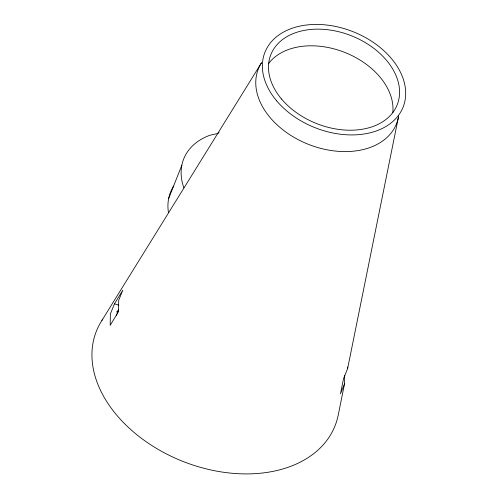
<?xml version="1.0" encoding="UTF-8"?>
<svg xmlns="http://www.w3.org/2000/svg" width="498" height="498" viewBox="0 0 498 498"><rect width="100%" height="100%" fill="white"/><g stroke="black" fill="none" stroke-linecap="round" stroke-linejoin="round"><path stroke-width="0.75" d="M102.731 319.193A128.366 89.173 21.6 0 0 181.309 460.756A128.366 89.173 21.6 0 0 338.248 414.971L344.566 383.703L344.703 375.424M344.566 383.703L340.464 393.85L343.533 378.661L347.635 368.514L347.66 367.007M347.635 368.514L398.369 117.472M168.654 198.521L181.845 165.199M114.459 303.824L110.363 313.952L110.183 325.269L118.518 311.648L118.698 300.331L122.794 290.203L114.459 303.824L118.866 305.137M116.239 315.701L118.698 309.625M101.928 320.413L261.55 62.723A74.32 51.624 21.6 0 0 309.059 144.594A74.32 51.624 21.6 0 0 398.63 115.984M219.089 132.325L217.987 133.42L209.832 135.288A74.32 51.624 21.6 0 0 183.837 187.796M268.41 63.781A67.983 47.229 21.6 0 1 344.66 52.371A67.983 47.229 21.6 0 1 392.773 112.772M116.526 312.034A122.228 84.909 21.6 0 1 118.231 310.428M168.43 212.459A74.32 51.624 21.6 0 1 173.709 186.028M276.658 100.839A74.32 51.624 21.6 0 0 399.906 113.301A74.32 51.624 21.6 0 0 325.518 24.9A74.32 51.624 21.6 0 0 276.658 100.839M281.551 99.034A67.983 47.229 21.6 0 0 394.292 110.432A67.983 47.229 21.6 0 0 326.24 29.569A67.983 47.229 21.6 0 0 281.551 99.034"/></g></svg>
